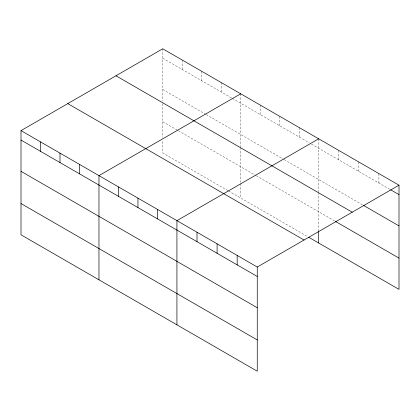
<?xml version="1.0" encoding="UTF-8"?>
<svg xmlns="http://www.w3.org/2000/svg" width="420" height="420" viewBox="0 0 420 420"><rect width="100%" height="100%" fill="white"/><g stroke="black" fill="none" stroke-linecap="round" stroke-linejoin="round"><path stroke-width="0.32" stroke-dasharray="2.1 1.58" d="M162.74 58.228L231.798 98.096M232.355 98.422L309.204 142.79M311.43 144.076L390.075 189.478M162.74 89.497L205.622 114.256M206.178 114.576L283.589 159.269M284.146 159.59L362.738 204.965M162.74 121.711L177.776 130.394M178.332 130.714L255.743 175.408M256.3 175.728L334.85 221.078M227.897 190.596L162.74 152.98L162.74 139.949M228.454 190.916L308.091 236.896M378.919 173.591L378.919 183.036M358.838 161.999L358.838 171.444M338.756 150.407L338.756 159.852M318.67 138.81L318.67 191.767M318.67 192.407L318.67 231.278M299.182 127.559L299.182 137.004M279.689 116.303L279.689 125.748M260.195 105.052L260.195 114.497M240.707 93.797L240.707 146.753M240.707 147.394L240.707 182.359M240.707 183.661L240.707 197.993M221.214 82.546L221.214 91.99M201.726 71.29L201.726 80.734M182.233 60.039L182.233 69.484M162.74 48.783L162.74 101.094M162.74 103.672L162.74 137.345"/><path stroke-width="0.63" d="M21 130.62L257.26 267.02L257.26 371.217L21 234.811L21 130.62L162.74 48.783L399 185.189L399 289.38L308.647 237.216M240.707 93.797L98.968 175.634L98.968 279.825M318.67 138.81L176.93 220.647L176.93 324.839M257.26 267.02L399 185.189M390.631 189.803L399 194.633M363.3 205.286L399 225.897M115.967 75.789L352.228 212.195M335.407 221.398L399 258.116M67.772 103.614L304.033 240.014M21 140.065L257.26 276.465M21 171.328L257.26 307.734M21 203.542L257.26 339.948M318.67 231.278L318.67 243.007M237.179 255.428L237.179 264.873M217.093 243.831L217.093 253.276M197.012 232.239L197.012 241.684M157.437 209.391L157.437 218.836M137.949 198.14L137.949 207.58M118.456 186.884L118.456 196.329M79.475 164.378L79.475 173.822M59.981 153.127L59.981 162.572M40.493 141.871L40.493 151.316"/></g></svg>
